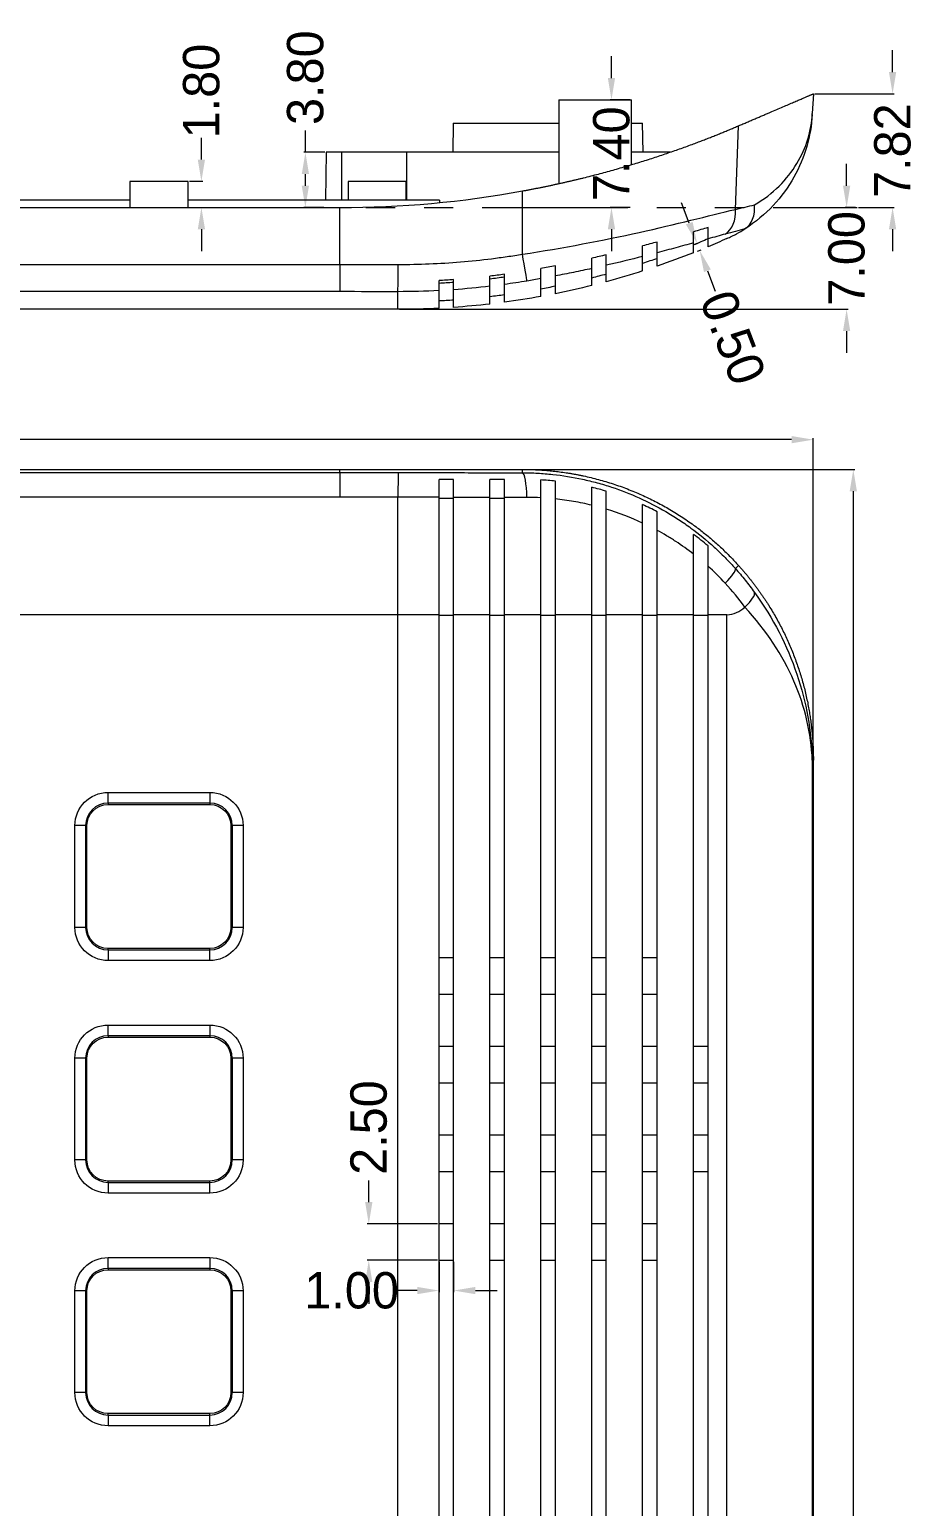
# Model space of a CAD drawing. Extents: x 18 to 718, y 389 to 747.
# Drawn here: x 94.5 to 155.4, y 642.2 to 743.8 of the extents above; entities that cross this region are included whole.
import ezdxf

# ---------------------------------------------------------------- set-up
doc = ezdxf.new("R2010")
doc.units = 0
doc.header["$MEASUREMENT"] = 0
doc.linetypes.add('PHANTOM', pattern=[2.5, 1.25, -0.25, 0.25, -0.25, 0.25, -0.25])
doc.layers.add('10', color=7, linetype='Continuous')
doc.dimstyles.new('1', dxfattribs={"dimtxt": 2.5, "dimasz": 1.5, "dimexe": 0.1, "dimexo": 0.1, "dimgap": 0.09, "dimtad": 0, "dimzin": 0, "dimdsep": 46, "dimtxsty": 'Standard', "dimcen": 0, "dimclrd": 4, "dimclre": 4, "dimclrt": 3, "dimadec": 1, "dimazin": 0, "dimtfac": 1, "dimtofl": 0, "dimtmove": 0, "dimatfit": 3, "dimfxl": 1, "dimtolj": 1, "dimtzin": 0, "dimlwd": 9, "dimlwe": 9, "dimarcsym": 0})

# ---------------------------------------------------------------- blocks, each defined once
blk = doc.blocks.new('*D124')
at = {"color": 4, "linetype": 'Continuous', "lineweight": 9}
for p, q in [((28.35, 703.67), (28.35, 715.72)), ((29.85, 715.62), (83.05, 715.62)), ((146.85, 715.62), (93.65, 715.62)), ((148.35, 693.67), (148.35, 715.72))]:
    blk.add_line(p, q, dxfattribs=at)
for points in [[(29.85, 715.87), (29.85, 715.37), (28.35, 715.62)], [(146.85, 715.87), (146.85, 715.37), (148.35, 715.62)]]:
    blk.add_solid(points, dxfattribs=at)
at = {"layer": 'Defpoints', "color": 0, "linetype": 'Continuous', "lineweight": 9}
for p in [(148.35, 715.62), (28.35, 703.57), (148.35, 693.57)]:
    blk.add_point(p, dxfattribs=at)
at = {"color": 3, "linetype": 'Continuous', "lineweight": 9, "insert": (88.35, 715.62), "char_height": 2.5, "attachment_point": 5}
blk.add_mtext('\\A1;120.00', dxfattribs=at)
blk = doc.blocks.new('*D144')
at = {"color": 4, "linetype": 'Continuous', "lineweight": 9}
for p, q in [((128.45, 713.57), (151.2, 713.57)), ((151.1, 712.07), (151.1, 628.87)), ((151.1, 535.07), (151.1, 618.27)), ((128.45, 533.57), (151.2, 533.57))]:
    blk.add_line(p, q, dxfattribs=at)
for points in [[(150.85, 712.07), (151.35, 712.07), (151.1, 713.57)], [(150.85, 535.07), (151.35, 535.07), (151.1, 533.57)]]:
    blk.add_solid(points, dxfattribs=at)
at = {"layer": 'Defpoints', "color": 0, "linetype": 'Continuous', "lineweight": 9}
for p in [(128.35, 713.57), (151.1, 713.57), (128.35, 533.57)]:
    blk.add_point(p, dxfattribs=at)
at = {"color": 3, "linetype": 'Continuous', "lineweight": 9, "insert": (151.1, 623.57), "char_height": 2.5, "attachment_point": 5, "rotation": 90}
blk.add_mtext('\\A1;180.00', dxfattribs=at)
blk = doc.blocks.new('*D179')
at = {"color": 4, "linetype": 'Continuous', "lineweight": 9}
for p, q in [((122.61, 659.07), (122.61, 656.99)), ((123.61, 659.07), (123.61, 656.99)), ((121.11, 657.09), (119.61, 657.09)), ((125.11, 657.09), (126.61, 657.09))]:
    blk.add_line(p, q, dxfattribs=at)
for points in [[(121.11, 657.34), (121.11, 656.84), (122.61, 657.09)], [(125.11, 657.34), (125.11, 656.84), (123.61, 657.09)]]:
    blk.add_solid(points, dxfattribs=at)
at = {"layer": 'Defpoints', "color": 0, "linetype": 'Continuous', "lineweight": 9}
for p in [(122.61, 659.17), (123.61, 659.17), (122.61, 657.09)]:
    blk.add_point(p, dxfattribs=at)
at = {"color": 3, "linetype": 'Continuous', "lineweight": 9, "insert": (116.6, 657.09), "char_height": 2.5, "attachment_point": 5}
blk.add_mtext('\\A1;1.00', dxfattribs=at)
blk = doc.blocks.new('*D180')
at = {"color": 4, "linetype": 'Continuous', "lineweight": 9}
for p, q in [((117.78, 663.17), (117.78, 664.67)), ((122.51, 661.67), (117.68, 661.67)), ((122.51, 659.17), (117.68, 659.17)), ((117.78, 657.67), (117.78, 656.17))]:
    blk.add_line(p, q, dxfattribs=at)
for points in [[(117.53, 663.17), (118.03, 663.17), (117.78, 661.67)], [(117.53, 657.67), (118.03, 657.67), (117.78, 659.17)]]:
    blk.add_solid(points, dxfattribs=at)
at = {"layer": 'Defpoints', "color": 0, "linetype": 'Continuous', "lineweight": 9}
for p in [(117.78, 661.67), (122.61, 661.67), (122.61, 659.17)]:
    blk.add_point(p, dxfattribs=at)
at = {"color": 3, "linetype": 'Continuous', "lineweight": 9, "insert": (117.78, 668.3), "char_height": 2.5, "attachment_point": 5, "rotation": 90}
blk.add_mtext('\\A1;2.50', dxfattribs=at)
blk = doc.blocks.new('*D199')
at = {"color": 4, "linetype": 'Continuous', "lineweight": 9}
for p, q in [((150.64, 733.09), (150.64, 734.59)), ((151.25, 731.59), (150.54, 731.59)), ((119.89, 724.59), (150.74, 724.59)), ((150.64, 723.09), (150.64, 721.59))]:
    blk.add_line(p, q, dxfattribs=at)
for points in [[(150.39, 733.09), (150.89, 733.09), (150.64, 731.59)], [(150.39, 723.09), (150.89, 723.09), (150.64, 724.59)]]:
    blk.add_solid(points, dxfattribs=at)
at = {"layer": 'Defpoints', "color": 0, "linetype": 'Continuous', "lineweight": 9}
for p in [(151.35, 731.59), (119.79, 724.59), (150.64, 724.59)]:
    blk.add_point(p, dxfattribs=at)
at = {"color": 3, "linetype": 'Continuous', "lineweight": 9, "insert": (150.64, 728.09), "char_height": 2.5, "attachment_point": 5, "rotation": 90}
blk.add_mtext('\\A1;7.00', dxfattribs=at)
blk = doc.blocks.new('*D200')
at = {"color": 4, "linetype": 'Continuous', "lineweight": 9}
for p, q in [((153.8, 740.91), (153.8, 742.41)), ((148.45, 739.41), (153.9, 739.41)), ((151.45, 731.59), (153.9, 731.59)), ((153.8, 730.09), (153.8, 728.59))]:
    blk.add_line(p, q, dxfattribs=at)
for points in [[(153.55, 740.91), (154.05, 740.91), (153.8, 739.41)], [(153.55, 730.09), (154.05, 730.09), (153.8, 731.59)]]:
    blk.add_solid(points, dxfattribs=at)
at = {"layer": 'Defpoints', "color": 0, "linetype": 'Continuous', "lineweight": 9}
for p in [(148.35, 739.41), (153.8, 739.41), (151.35, 731.59)]:
    blk.add_point(p, dxfattribs=at)
at = {"color": 3, "linetype": 'Continuous', "lineweight": 9, "insert": (153.8, 735.5), "char_height": 2.5, "attachment_point": 5, "rotation": 90}
blk.add_mtext('\\A1;7.82', dxfattribs=at)
blk = doc.blocks.new('*D203')
at = {"color": 4, "linetype": 'Continuous', "lineweight": 9}
for p, q in [((139.82, 730.51), (139.29, 731.91)), ((140.2, 729.05), (140.45, 729.15)), ((140.38, 728.59), (140.63, 728.68)), ((141.07, 727.24), (141.6, 725.84))]:
    blk.add_line(p, q, dxfattribs=at)
for points in [[(140.05, 730.6), (139.59, 730.42), (140.36, 729.11)], [(141.3, 727.33), (140.83, 727.15), (140.53, 728.64)]]:
    blk.add_solid(points, dxfattribs=at)
at = {"layer": 'Defpoints', "color": 0, "linetype": 'Continuous', "lineweight": 9}
for p in [(140.11, 729.02), (140.29, 728.55), (140.53, 728.64)]:
    blk.add_point(p, dxfattribs=at)
at = {"color": 3, "linetype": 'Continuous', "lineweight": 9, "insert": (142.82, 722.64), "char_height": 2.5, "attachment_point": 5, "rotation": 290.8777}
blk.add_mtext('\\A1;0.50', dxfattribs=at)
blk = doc.blocks.new('*D213')
at = {"color": 4, "linetype": 'Continuous', "lineweight": 9}
for p, q in [((134.47, 740.49), (134.47, 741.99)), ((135.75, 738.99), (134.37, 738.99)), ((135.75, 731.59), (134.37, 731.59)), ((134.47, 730.09), (134.47, 728.59))]:
    blk.add_line(p, q, dxfattribs=at)
for points in [[(134.22, 740.49), (134.72, 740.49), (134.47, 738.99)], [(134.22, 730.09), (134.72, 730.09), (134.47, 731.59)]]:
    blk.add_solid(points, dxfattribs=at)
at = {"layer": 'Defpoints', "color": 0, "linetype": 'Continuous', "lineweight": 9}
for p in [(135.85, 738.99), (134.47, 731.59), (135.85, 731.59)]:
    blk.add_point(p, dxfattribs=at)
at = {"color": 3, "linetype": 'Continuous', "lineweight": 9, "insert": (134.47, 735.29), "char_height": 2.5, "attachment_point": 5, "rotation": 90}
blk.add_mtext('\\A1;7.40', dxfattribs=at)
blk = doc.blocks.new('*D214')
at = {"color": 4, "linetype": 'Continuous', "lineweight": 9}
for p, q in [((106.27, 734.89), (106.27, 736.39)), ((105.45, 733.39), (106.37, 733.39)), ((105.45, 731.59), (106.37, 731.59)), ((106.27, 730.09), (106.27, 728.59))]:
    blk.add_line(p, q, dxfattribs=at)
for points in [[(106.02, 734.89), (106.52, 734.89), (106.27, 733.39)], [(106.02, 730.09), (106.52, 730.09), (106.27, 731.59)]]:
    blk.add_solid(points, dxfattribs=at)
at = {"layer": 'Defpoints', "color": 0, "linetype": 'Continuous', "lineweight": 9}
for p in [(105.35, 733.39), (106.27, 733.39), (105.35, 731.59)]:
    blk.add_point(p, dxfattribs=at)
at = {"color": 3, "linetype": 'Continuous', "lineweight": 9, "insert": (106.27, 739.6), "char_height": 2.5, "attachment_point": 5, "rotation": 90}
blk.add_mtext('\\A1;1.80', dxfattribs=at)
blk = doc.blocks.new('*D215')
at = {"color": 4, "linetype": 'Continuous', "lineweight": 9}
for p, q in [((113.42, 735.39), (113.42, 736.89)), ((114.75, 735.39), (113.32, 735.39)), ((113.42, 733.09), (113.42, 733.89)), ((114.69, 731.59), (113.32, 731.59))]:
    blk.add_line(p, q, dxfattribs=at)
for points in [[(113.17, 733.89), (113.67, 733.89), (113.42, 735.39)], [(113.17, 733.09), (113.67, 733.09), (113.42, 731.59)]]:
    blk.add_solid(points, dxfattribs=at)
at = {"layer": 'Defpoints', "color": 0, "linetype": 'Continuous', "lineweight": 9}
for p in [(113.42, 735.39), (114.85, 735.39), (114.79, 731.59)]:
    blk.add_point(p, dxfattribs=at)
at = {"color": 3, "linetype": 'Continuous', "lineweight": 9, "insert": (113.42, 740.52), "char_height": 2.5, "attachment_point": 5, "rotation": 90}
blk.add_mtext('\\A1;3.80', dxfattribs=at)

msp = doc.modelspace()

# ---------------------------------------------------------------- linework, layer by layer
at = {"layer": '10', "color": 7, "linetype": 'Continuous', "lineweight": 9}
for p, q in [((130.852, 738.986), (130.852, 733.238)), ((130.852, 738.986), (135.852, 738.986)), ((135.852, 734.543), (135.852, 738.986)), ((148.352, 739.411), (148.281, 738.045)), ((123.592, 737.386), (123.557, 735.386)), ((123.592, 737.386), (130.852, 737.386)), ((135.852, 737.386), (136.613, 737.386)), ((136.648, 735.386), (136.613, 737.386)), ((142.989, 731.458), (143.216, 737.21)), ((114.852, 735.386), (114.795, 732.086)), ((115.902, 735.386), (114.852, 735.386)), ((120.402, 735.386), (115.902, 735.386)), ((115.902, 735.386), (115.902, 732.086)), ((130.853, 735.386), (120.402, 735.386)), ((120.402, 733.219), (120.402, 735.386)), ((138.526, 735.386), (135.853, 735.386)), ((105.179, 733.386), (101.352, 733.386)), ((101.352, 733.386), (101.352, 731.586)), ((105.352, 733.386), (105.179, 733.386)), ((105.352, 731.586), (105.352, 733.386)), ((118.352, 733.386), (116.352, 733.386)), ((116.352, 733.386), (116.352, 732.086)), ((120.352, 733.386), (118.352, 733.386)), ((120.352, 732.086), (120.352, 733.386)), ((128.35, 728.379), (128.352, 732.728)), ((38.352, 731.586), (115.791, 731.586)), ((101.352, 732.086), (45.052, 732.086)), ((122.652, 732.086), (105.352, 732.086)), ((115.791, 727.673), (115.791, 731.586)), ((122.652, 732.086), (122.652, 731.925)), ((38.352, 727.673), (115.791, 727.673)), ((115.791, 727.673), (115.791, 725.8)), ((115.791, 725.8), (38.352, 725.8)), ((119.787, 724.586), (119.787, 725.799)), ((119.787, 724.586), (37.708, 724.586)), ((38.352, 713.573), (115.791, 713.573)), ((38.352, 713.367), (115.791, 713.367)), ((115.791, 713.367), (115.791, 713.573)), ((115.791, 713.573), (128.352, 713.573)), ((115.791, 713.367), (115.791, 711.667)), ((128.35, 713.345), (128.352, 713.573)), ((115.791, 711.667), (38.352, 711.667)), ((119.787, 703.573), (119.787, 711.661)), ((142.989, 706.757), (143.216, 706.955)), ((119.787, 703.573), (37.708, 703.573)), ((119.787, 543.573), (119.787, 703.573)), ((122.61, 703.573), (119.787, 703.573)), ((122.61, 543.573), (122.61, 703.573)), ((123.61, 703.535), (122.61, 703.535)), ((123.61, 543.573), (123.61, 703.573)), ((126.11, 703.573), (123.61, 703.573)), ((126.11, 543.573), (126.11, 703.573)), ((127.11, 703.535), (126.11, 703.535)), ((129.61, 703.573), (127.11, 703.573)), ((127.11, 543.573), (127.11, 703.573)), ((129.61, 543.573), (129.61, 703.573)), ((130.61, 703.535), (129.61, 703.535)), ((133.11, 703.573), (130.61, 703.573)), ((130.61, 543.573), (130.61, 703.573)), ((133.11, 543.573), (133.11, 703.573)), ((134.11, 703.535), (133.11, 703.535)), ((136.61, 703.573), (134.11, 703.573)), ((134.11, 543.573), (134.11, 703.573)), ((136.61, 543.573), (136.61, 703.573)), ((137.61, 703.535), (136.61, 703.535)), ((140.11, 703.573), (137.61, 703.573)), ((137.61, 543.573), (137.61, 703.573)), ((140.11, 543.573), (140.11, 703.573)), ((141.11, 703.535), (140.11, 703.535)), ((142.407, 703.573), (141.11, 703.573)), ((141.11, 543.573), (141.11, 703.573)), ((142.407, 543.573), (142.407, 703.573)), ((148.281, 693.573), (148.281, 553.573)), ((148.352, 693.573), (148.281, 693.573)), ((148.352, 553.573), (148.352, 693.573)), ((99.852, 690.617), (99.852, 691.354)), ((99.852, 691.354), (106.852, 691.354)), ((106.852, 691.354), (106.852, 690.617)), ((106.852, 690.617), (99.852, 690.617)), ((99.852, 690.617), (99.852, 690.523)), ((99.852, 690.523), (106.852, 690.523)), ((106.852, 690.617), (106.852, 690.523)), ((98.308, 689.073), (97.571, 689.073)), ((97.571, 682.073), (97.571, 689.073)), ((98.308, 689.073), (98.308, 682.073)), ((98.308, 689.073), (98.402, 689.073)), ((98.402, 682.073), (98.402, 689.073)), ((108.397, 689.073), (108.302, 689.073)), ((108.302, 689.073), (108.302, 682.073)), ((109.133, 689.073), (108.397, 689.073)), ((108.397, 682.073), (108.397, 689.073)), ((109.133, 689.073), (109.133, 682.073)), ((98.308, 682.073), (97.571, 682.073)), ((98.308, 682.073), (98.402, 682.073)), ((108.397, 682.073), (108.302, 682.073)), ((109.133, 682.073), (108.397, 682.073)), ((99.852, 680.528), (99.852, 680.623)), ((106.852, 680.623), (99.852, 680.623)), ((99.852, 680.528), (99.852, 679.792)), ((99.852, 680.528), (106.852, 680.528)), ((106.852, 679.792), (99.852, 679.792)), ((106.852, 680.528), (106.852, 680.623)), ((106.852, 679.792), (106.852, 680.528)), ((123.61, 679.973), (122.61, 679.973)), ((127.11, 679.973), (126.11, 679.973)), ((130.61, 679.973), (129.61, 679.973)), ((134.11, 679.973), (133.11, 679.973)), ((137.61, 679.973), (136.61, 679.973)), ((122.61, 677.473), (123.61, 677.473)), ((126.11, 677.473), (127.11, 677.473)), ((129.61, 677.473), (130.61, 677.473)), ((133.11, 677.473), (134.11, 677.473)), ((136.61, 677.473), (137.61, 677.473)), ((99.852, 675.354), (106.852, 675.354)), ((99.852, 674.617), (99.852, 675.354)), ((106.852, 674.617), (99.852, 674.617)), ((99.852, 674.617), (99.852, 674.523)), ((106.852, 675.354), (106.852, 674.617)), ((106.852, 674.617), (106.852, 674.523)), ((99.852, 674.523), (106.852, 674.523)), ((123.61, 673.873), (122.61, 673.873)), ((127.11, 673.873), (126.11, 673.873)), ((130.61, 673.873), (129.61, 673.873)), ((134.11, 673.873), (133.11, 673.873)), ((137.61, 673.873), (136.61, 673.873)), ((141.11, 673.873), (140.11, 673.873)), ((98.308, 673.073), (97.571, 673.073)), ((97.571, 666.073), (97.571, 673.073)), ((98.308, 673.073), (98.308, 666.073)), ((98.308, 673.073), (98.402, 673.073)), ((98.402, 666.073), (98.402, 673.073)), ((108.397, 673.073), (108.302, 673.073)), ((108.302, 673.073), (108.302, 666.073)), ((109.133, 673.073), (108.397, 673.073)), ((108.397, 666.073), (108.397, 673.073)), ((109.133, 673.073), (109.133, 666.073)), ((122.61, 671.373), (123.61, 671.373)), ((126.11, 671.373), (127.11, 671.373)), ((129.61, 671.373), (130.61, 671.373)), ((133.11, 671.373), (134.11, 671.373)), ((136.61, 671.373), (137.61, 671.373)), ((140.11, 671.373), (141.11, 671.373)), ((123.61, 667.773), (122.61, 667.773)), ((127.11, 667.773), (126.11, 667.773)), ((130.61, 667.773), (129.61, 667.773)), ((134.11, 667.773), (133.11, 667.773)), ((137.61, 667.773), (136.61, 667.773)), ((141.11, 667.773), (140.11, 667.773)), ((98.308, 666.073), (97.571, 666.073)), ((98.308, 666.073), (98.402, 666.073)), ((108.397, 666.073), (108.302, 666.073)), ((109.133, 666.073), (108.397, 666.073)), ((99.852, 664.528), (99.852, 664.623)), ((106.852, 664.623), (99.852, 664.623)), ((99.852, 664.528), (99.852, 663.792)), ((99.852, 664.528), (106.852, 664.528)), ((106.852, 664.528), (106.852, 664.623)), ((106.852, 663.792), (106.852, 664.528)), ((122.61, 665.273), (123.61, 665.273)), ((126.11, 665.273), (127.11, 665.273)), ((129.61, 665.273), (130.61, 665.273)), ((133.11, 665.273), (134.11, 665.273)), ((136.61, 665.273), (137.61, 665.273)), ((140.11, 665.273), (141.11, 665.273)), ((106.852, 663.792), (99.852, 663.792)), ((123.61, 661.673), (122.61, 661.673)), ((127.11, 661.673), (126.11, 661.673)), ((130.61, 661.673), (129.61, 661.673)), ((134.11, 661.673), (133.11, 661.673)), ((137.61, 661.673), (136.61, 661.673)), ((99.852, 659.354), (106.852, 659.354)), ((99.852, 658.617), (99.852, 659.354)), ((106.852, 659.354), (106.852, 658.617)), ((106.852, 658.617), (99.852, 658.617)), ((99.852, 658.617), (99.852, 658.523)), ((99.852, 658.523), (106.852, 658.523)), ((106.852, 658.617), (106.852, 658.523)), ((122.61, 659.173), (123.61, 659.173)), ((126.11, 659.173), (127.11, 659.173)), ((129.61, 659.173), (130.61, 659.173)), ((133.11, 659.173), (134.11, 659.173)), ((136.61, 659.173), (137.61, 659.173)), ((98.308, 657.073), (97.571, 657.073)), ((97.571, 650.073), (97.571, 657.073)), ((98.308, 657.073), (98.308, 650.073)), ((98.308, 657.073), (98.402, 657.073)), ((98.402, 650.073), (98.402, 657.073)), ((108.302, 657.073), (108.302, 650.073)), ((108.397, 657.073), (108.302, 657.073)), ((109.133, 657.073), (108.397, 657.073)), ((108.397, 650.073), (108.397, 657.073)), ((109.133, 657.073), (109.133, 650.073)), ((98.308, 650.073), (97.571, 650.073)), ((98.308, 650.073), (98.402, 650.073)), ((108.397, 650.073), (108.302, 650.073)), ((109.133, 650.073), (108.397, 650.073)), ((106.852, 648.623), (99.852, 648.623)), ((99.852, 648.528), (99.852, 648.623)), ((99.852, 648.528), (99.852, 647.792)), ((99.852, 648.528), (106.852, 648.528)), ((106.852, 648.528), (106.852, 648.623)), ((106.852, 647.792), (106.852, 648.528)), ((106.852, 647.792), (99.852, 647.792))]:
    msp.add_line(p, q, dxfattribs=at)
at = {"layer": '10', "color": 1, "linetype": 'PHANTOM', "lineweight": 9, "ltscale": 8}
msp.add_line((25.584, 731.586), (151.354, 731.586), dxfattribs=at)
at = {"layer": '10', "color": 7, "linetype": 'Continuous', "lineweight": 9}
for centre, radius, start, end in [((115.791, 801.262), 69.676, 270, 280.38631), ((99.852, 689.073), 1.544, 90, 180), ((106.852, 689.073), 1.544, 0, 90), ((99.852, 682.073), 1.544, 180, 270), ((106.852, 682.073), 1.544, 270, 0), ((99.852, 673.073), 1.544, 90, 180), ((106.852, 673.073), 1.544, 0, 90), ((99.852, 666.073), 1.544, 180, 270), ((106.852, 666.073), 1.544, 270, 0), ((99.852, 657.073), 1.544, 90, 180), ((106.852, 657.073), 1.544, 0, 90), ((99.852, 650.073), 1.544, 180, 270), ((106.852, 650.073), 1.544, 270, 0)]:
    msp.add_arc(centre, radius, start, end, dxfattribs=at)
at = {"layer": '10', "color": 7, "linetype": 'Continuous', "lineweight": 9, "extrusion": (0, 0, -1)}
for centre, radius, start, end in [((-119.787, 779.586), 55, 245.71442, 247.18846), ((-119.787, 779.586), 55, 248.31401, 251.09107), ((-119.787, 779.586), 54.5, 246.96719, 248.10483), ((-119.787, 779.586), 54.5, 250.91091, 252.01974), ((-119.787, 779.586), 54.5, 254.76267, 255.84953), ((-119.787, 779.586), 55, 252.1887, 254.90451), ((-119.787, 779.586), 54.5, 262.27738, 263.33703), ((-119.787, 779.586), 55, 259.71117, 262.34801), ((-119.787, 779.586), 54.5, 258.54504, 259.61574), ((-119.787, 779.586), 55, 255.98082, 258.65056), ((-119.787, 779.586), 55, 267.05728, 270), ((-119.787, 779.586), 54.5, 265.97698, 267.03025), ((-119.787, 779.586), 55, 263.39787, 266.01361), ((-99.852, 689.073), 2.281, 0, 90), ((-106.852, 689.073), 2.281, 90, 180), ((-99.852, 689.073), 1.45, 0, 90), ((-106.852, 689.073), 1.45, 90, 180), ((-99.852, 682.073), 2.281, 270, 0), ((-99.852, 682.073), 1.45, 270, 0), ((-106.852, 682.073), 2.281, 180, 270), ((-106.852, 682.073), 1.45, 180, 270), ((-99.852, 673.073), 2.281, 0, 90), ((-106.852, 673.073), 2.281, 90, 180), ((-99.852, 673.073), 1.45, 0, 90), ((-106.852, 673.073), 1.45, 90, 180), ((-99.852, 666.073), 2.281, 270, 0), ((-99.852, 666.073), 1.45, 270, 0), ((-106.852, 666.073), 2.281, 180, 270), ((-106.852, 666.073), 1.45, 180, 270), ((-99.852, 657.073), 2.281, 0, 90), ((-106.852, 657.073), 2.281, 90, 180), ((-99.852, 657.073), 1.45, 0, 90), ((-106.852, 657.073), 1.45, 90, 180), ((-99.852, 650.073), 2.281, 270, 0), ((-99.852, 650.073), 1.45, 270, 0), ((-106.852, 650.073), 2.281, 180, 270), ((-106.852, 650.073), 1.45, 180, 270)]:
    msp.add_arc(centre, radius, start, end, dxfattribs=at)
at = {"layer": '10', "color": 7, "linetype": 'Continuous', "lineweight": 9}
for centre, major_axis, ratio, start_param, end_param in [((141.484, 731.563), (0.516, -1.932), 0.7354811, 0.220726, 1.323789), ((119.787, 727.777), (0.001, 2), 0.0030413, 3.2904833, 4.6600305), ((128.331, 728.484), (-0.33, 1.973), 0.0008382, 3.2904827, 4.6591626), ((119.787, 711.364), (0.006, 2), 0.0004562, 0.0523599, 1.4219071), ((128.331, 711.348), (0.002, 2), 0.1647883, 4.861419, 6.230099), ((141.484, 705.443), (-1.494, -1.33), 0.1747151, 1.9853511, 3.0884141)]:
    msp.add_ellipse(centre, major_axis=major_axis, ratio=ratio, start_param=start_param, end_param=end_param, dxfattribs=at)
for points, knots in [([(143.216, 737.21), (143.266, 737.231), (143.366, 737.274), (143.513, 737.338), (143.659, 737.4), (143.803, 737.462), (143.945, 737.522), (144.084, 737.582), (144.222, 737.641), (144.358, 737.699), (144.491, 737.756), (144.623, 737.813), (144.752, 737.868), (144.88, 737.923), (145.005, 737.977), (145.129, 738.029), (145.25, 738.082), (145.491, 738.185), (145.837, 738.333), (146.263, 738.515), (146.652, 738.682), (147.003, 738.832), (147.316, 738.966), (147.589, 739.083), (147.821, 739.183), (147.977, 739.25), (148.079, 739.294), (148.144, 739.321), (148.2, 739.345), (148.247, 739.365), (148.285, 739.382), (148.315, 739.395), (148.337, 739.404), (148.347, 739.408), (148.351, 739.41), (148.355, 739.412)], [0, 0, 0, 0, 0.01575, 0.0314713, 0.0471658, 0.0628356, 0.0784827, 0.0941091, 0.1097169, 0.1253081, 0.1408847, 0.156449, 0.1720028, 0.1875483, 0.2030876, 0.2186227, 0.2341557, 0.2496887, 0.3126343, 0.3752334, 0.4376297, 0.4999683, 0.5624683, 0.6246797, 0.6867536, 0.7488421, 0.7768541, 0.8048067, 0.832714, 0.8605902, 0.8884493, 0.9163057, 0.9441734, 0.9720668, 1, 1, 1, 1]), ([(148.277, 737.977), (148.19, 736.506), (147.774, 735.026), (146.243, 732.298), (145.125, 731.054), (143.632, 730.112)], [0, 0, 0, 0, 0.4962217, 0.4962217, 1, 1, 1, 1]), ([(128.352, 732.728), (128.427, 732.741), (128.576, 732.769), (128.799, 732.811), (129.022, 732.853), (129.244, 732.897), (129.467, 732.941), (129.689, 732.986), (129.911, 733.031), (130.132, 733.078), (130.354, 733.125), (130.575, 733.172), (130.795, 733.22), (131.016, 733.27), (131.236, 733.319), (131.456, 733.37), (131.676, 733.421), (131.896, 733.473), (132.115, 733.525), (132.334, 733.578), (132.823, 733.698), (133.576, 733.891), (134.581, 734.165), (135.569, 734.449), (136.534, 734.743), (137.474, 735.043), (138.384, 735.348), (139.266, 735.657), (139.95, 735.907), (140.453, 736.096), (140.784, 736.222), (141.109, 736.348), (141.428, 736.474), (141.742, 736.599), (142.049, 736.723), (142.35, 736.846), (142.645, 736.968), (142.934, 737.09), (143.122, 737.17), (143.216, 737.21)], [0, 0, 0, 0, 0.0130866, 0.0261688, 0.0392481, 0.0523261, 0.0654043, 0.0784843, 0.0915677, 0.104656, 0.1177507, 0.1308534, 0.1439657, 0.157089, 0.1702249, 0.183375, 0.1965408, 0.2097238, 0.2229254, 0.2361473, 0.249391, 0.311759, 0.3741422, 0.4366963, 0.4995757, 0.5618618, 0.6240411, 0.6862603, 0.7486659, 0.7739741, 0.7992175, 0.8244055, 0.8495481, 0.874655, 0.8997361, 0.9248013, 0.9498603, 0.9749233, 1, 1, 1, 1]), ([(142.989, 731.458), (143.221, 731.514), (143.447, 731.568), (143.885, 731.67), (144.096, 731.718), (144.301, 731.764)], [0, 0, 0, 0, 0.5, 0.5, 1, 1, 1, 1]), ([(142.407, 729.453), (142.524, 729.506), (142.637, 729.559), (142.803, 729.642), (142.857, 729.669), (142.964, 729.725), (143.018, 729.754), (143.276, 729.894), (143.461, 730.004), (143.632, 730.112)], [0, 0, 0, 0, 0.25, 0.25, 0.375, 0.375, 0.5, 0.5, 1, 1, 1, 1]), ([(140.11, 729.154), (139.717, 729.045), (139.311, 728.933), (138.683, 728.762), (138.471, 728.705), (138.044, 728.59), (137.828, 728.533), (137.61, 728.476)], [0, 0, 0, 0, 0.5, 0.5, 0.75, 0.75, 1, 1, 1, 1]), ([(137.61, 727.554), (137.61, 727.624), (137.61, 727.694), (137.61, 727.764), (137.61, 728.001), (137.61, 728.239), (137.61, 728.476)], [0, 0, 0, 0, 0.2282111, 0.2282111, 0.2282111, 1, 1, 1, 1]), ([(140.11, 728.479), (140.11, 728.546), (140.11, 728.614), (140.11, 728.681), (140.11, 728.839), (140.11, 728.996), (140.11, 729.154)], [0, 0, 0, 0, 0.3002931, 0.3002931, 0.3002931, 1, 1, 1, 1]), ([(141.11, 728.888), (141.11, 728.952), (141.11, 729.017), (141.11, 729.081), (141.11, 729.198), (141.11, 729.315), (141.11, 729.432)], [0, 0, 0, 0, 0.3562083, 0.3562083, 0.3562083, 1, 1, 1, 1]), ([(119.793, 727.672), (121.226, 727.672), (122.657, 727.73), (124.8, 727.907), (125.513, 727.981), (126.579, 728.114), (126.934, 728.162), (127.643, 728.265), (127.997, 728.32), (128.35, 728.379)], [0, 0, 0, 0, 0.5, 0.5, 0.75, 0.75, 0.875, 0.875, 1, 1, 1, 1]), ([(134.11, 726.484), (134.11, 726.534), (134.11, 726.585), (134.11, 726.635), (134.11, 726.961), (134.11, 727.287), (134.11, 727.613)], [0, 0, 0, 0, 0.1342349, 0.1342349, 0.1342349, 1, 1, 1, 1]), ([(136.61, 727.222), (136.61, 727.411), (136.61, 727.601), (136.61, 727.79), (136.61, 727.932), (136.61, 728.075), (136.61, 728.218)], [0, 0, 0, 0, 0.570682, 0.570682, 0.570682, 1, 1, 1, 1]), ([(129.61, 725.47), (129.61, 725.533), (129.61, 725.597), (129.61, 725.66), (129.61, 726.006), (129.61, 726.351), (129.61, 726.698)], [0, 0, 0, 0, 0.1544866, 0.1544866, 0.1544866, 1, 1, 1, 1]), ([(133.11, 727.39), (132.698, 727.301), (132.283, 727.213), (131.45, 727.043), (131.031, 726.961), (130.61, 726.881)], [0, 0, 0, 0, 0.5, 0.5, 1, 1, 1, 1]), ([(130.61, 725.661), (130.61, 725.723), (130.61, 725.785), (130.61, 725.847), (130.61, 726.192), (130.61, 726.536), (130.61, 726.881)], [0, 0, 0, 0, 0.1524591, 0.1524591, 0.1524591, 1, 1, 1, 1]), ([(133.11, 726.224), (133.11, 726.276), (133.11, 726.329), (133.11, 726.381), (133.11, 726.717), (133.11, 727.054), (133.11, 727.39)], [0, 0, 0, 0, 0.1346619, 0.1346619, 0.1346619, 1, 1, 1, 1]), ([(122.61, 724.658), (122.61, 724.724), (122.61, 724.79), (122.61, 724.856), (122.61, 725.195), (122.61, 725.533), (122.61, 725.872)], [0, 0, 0, 0, 0.1626606, 0.1626606, 0.1626606, 1, 1, 1, 1]), ([(123.61, 724.719), (123.61, 724.784), (123.61, 724.85), (123.61, 724.916), (123.61, 725.255), (123.61, 725.594), (123.61, 725.934)], [0, 0, 0, 0, 0.1619289, 0.1619289, 0.1619289, 1, 1, 1, 1]), ([(126.11, 724.951), (126.11, 725.016), (126.11, 725.081), (126.11, 725.147), (126.11, 725.488), (126.11, 725.829), (126.11, 726.17)], [0, 0, 0, 0, 0.1608084, 0.1608084, 0.1608084, 1, 1, 1, 1]), ([(127.11, 725.076), (127.11, 725.14), (127.11, 725.205), (127.11, 725.27), (127.11, 725.613), (127.11, 725.955), (127.11, 726.298)], [0, 0, 0, 0, 0.1592182, 0.1592182, 0.1592182, 1, 1, 1, 1]), ([(119.793, 713.361), (121.226, 713.357), (122.657, 713.353), (124.8, 713.349), (125.513, 713.348), (126.579, 713.347), (126.934, 713.346), (127.643, 713.345), (127.997, 713.345), (128.35, 713.345)], [0, 0, 0, 0, 0.5, 0.5, 0.75, 0.75, 0.875, 0.875, 1, 1, 1, 1]), ([(128.35, 713.345), (128.394, 713.345), (128.437, 713.344), (128.525, 713.344), (128.655, 713.342), (128.96, 713.336), (129.567, 713.31), (130.084, 713.268), (131.115, 713.157), (131.797, 713.046), (132.811, 712.827), (133.148, 712.744), (133.815, 712.562), (134.145, 712.463), (135.122, 712.14), (135.758, 711.893), (137.002, 711.333), (137.609, 711.021), (138.498, 710.503), (138.791, 710.322), (139.369, 709.943), (139.653, 709.745), (140.487, 709.133), (141.019, 708.697), (141.784, 708.001), (142.033, 707.763), (142.398, 707.393), (142.578, 707.206), (142.785, 706.983), (142.872, 706.886), (142.931, 706.822), (142.96, 706.789), (142.989, 706.757)], [0, 0, 0, 0, 0.0078125, 0.0078125, 0.015625, 0.03125, 0.0625, 0.125, 0.125, 0.25, 0.25, 0.3125, 0.3125, 0.375, 0.375, 0.5, 0.5, 0.625, 0.625, 0.6875, 0.6875, 0.75, 0.75, 0.875, 0.875, 0.9375, 0.9375, 0.96875, 0.984375, 0.9921875, 0.9921875, 1, 1, 1, 1]), ([(128.352, 713.573), (128.427, 713.572), (128.576, 713.572), (128.799, 713.568), (129.022, 713.562), (129.244, 713.553), (129.467, 713.542), (129.689, 713.528), (129.911, 713.512), (130.132, 713.494), (130.354, 713.473), (130.575, 713.449), (130.795, 713.423), (131.016, 713.395), (131.236, 713.364), (131.456, 713.331), (131.676, 713.295), (131.896, 713.257), (132.115, 713.216), (132.334, 713.173), (132.823, 713.07), (133.576, 712.888), (134.581, 712.588), (135.569, 712.235), (136.534, 711.832), (137.474, 711.382), (138.384, 710.886), (139.266, 710.343), (139.95, 709.872), (140.453, 709.499), (140.784, 709.242), (141.109, 708.978), (141.428, 708.708), (141.742, 708.432), (142.049, 708.149), (142.35, 707.861), (142.645, 707.565), (142.934, 707.264), (143.122, 707.058), (143.216, 706.955)], [0, 0, 0, 0, 0.0130866, 0.0261688, 0.0392481, 0.0523261, 0.0654043, 0.0784843, 0.0915677, 0.104656, 0.1177507, 0.1308534, 0.1439657, 0.157089, 0.1702249, 0.183375, 0.1965408, 0.2097238, 0.2229254, 0.2361473, 0.249391, 0.311759, 0.3741422, 0.4366963, 0.4995757, 0.5618618, 0.6240411, 0.6862603, 0.7486659, 0.7739741, 0.7992175, 0.8244055, 0.8495481, 0.874655, 0.8997361, 0.9248013, 0.9498603, 0.9749233, 1, 1, 1, 1]), ([(122.61, 703.573), (122.61, 704.011), (122.61, 704.449), (122.61, 704.887), (122.61, 707.143), (122.61, 709.398), (122.61, 711.654)], [0, 0, 0, 0, 0.1626606, 0.1626606, 0.1626606, 1, 1, 1, 1]), ([(123.61, 703.573), (123.61, 704.009), (123.61, 704.445), (123.61, 704.881), (123.61, 707.138), (123.61, 709.395), (123.61, 711.651)], [0, 0, 0, 0, 0.1619289, 0.1619289, 0.1619289, 1, 1, 1, 1]), ([(126.11, 703.573), (126.11, 704.005), (126.11, 704.438), (126.11, 704.871), (126.11, 707.13), (126.11, 709.388), (126.11, 711.647)], [0, 0, 0, 0, 0.1608084, 0.1608084, 0.1608084, 1, 1, 1, 1]), ([(127.11, 703.573), (127.11, 704.001), (127.11, 704.429), (127.11, 704.858), (127.11, 707.121), (127.11, 709.383), (127.11, 711.646)], [0, 0, 0, 0, 0.1592182, 0.1592182, 0.1592182, 1, 1, 1, 1]), ([(129.61, 703.573), (129.61, 703.987), (129.61, 704.401), (129.61, 704.816), (129.61, 707.084), (129.61, 709.352), (129.61, 711.62)], [0, 0, 0, 0, 0.1544866, 0.1544866, 0.1544866, 1, 1, 1, 1]), ([(133.11, 711.111), (132.698, 711.211), (132.283, 711.297), (131.45, 711.441), (131.031, 711.499), (130.61, 711.542)], [0, 0, 0, 0, 0.5, 0.5, 1, 1, 1, 1]), ([(130.61, 703.573), (130.61, 703.978), (130.61, 704.383), (130.61, 704.788), (130.61, 707.039), (130.61, 709.291), (130.61, 711.542)], [0, 0, 0, 0, 0.1524591, 0.1524591, 0.1524591, 1, 1, 1, 1]), ([(133.11, 703.573), (133.11, 703.911), (133.11, 704.249), (133.11, 704.588), (133.11, 706.762), (133.11, 708.936), (133.11, 711.111)], [0, 0, 0, 0, 0.1346619, 0.1346619, 0.1346619, 1, 1, 1, 1]), ([(134.11, 703.573), (134.11, 703.898), (134.11, 704.223), (134.11, 704.548), (134.11, 706.645), (134.11, 708.742), (134.11, 710.839)], [0, 0, 0, 0, 0.1342349, 0.1342349, 0.1342349, 1, 1, 1, 1]), ([(136.61, 703.573), (136.61, 704.774), (136.61, 705.974), (136.61, 707.175), (136.61, 708.079), (136.61, 708.982), (136.61, 709.886)], [0, 0, 0, 0, 0.570682, 0.570682, 0.570682, 1, 1, 1, 1]), ([(140.11, 707.75), (139.717, 708.055), (139.311, 708.345), (138.683, 708.755), (138.471, 708.887), (138.044, 709.142), (137.828, 709.264), (137.61, 709.382)], [0, 0, 0, 0, 0.5, 0.5, 0.75, 0.75, 1, 1, 1, 1]), ([(137.61, 703.573), (137.61, 704.015), (137.61, 704.456), (137.61, 704.898), (137.61, 706.393), (137.61, 707.888), (137.61, 709.382)], [0, 0, 0, 0, 0.2282111, 0.2282111, 0.2282111, 1, 1, 1, 1]), ([(140.11, 703.573), (140.11, 703.991), (140.11, 704.409), (140.11, 704.827), (140.11, 705.801), (140.11, 706.776), (140.11, 707.75)], [0, 0, 0, 0, 0.3002931, 0.3002931, 0.3002931, 1, 1, 1, 1]), ([(141.11, 703.573), (141.11, 703.969), (141.11, 704.366), (141.11, 704.763), (141.11, 705.48), (141.11, 706.196), (141.11, 706.913)], [0, 0, 0, 0, 0.3562083, 0.3562083, 0.3562083, 1, 1, 1, 1]), ([(142.989, 706.757), (143.221, 706.495), (143.447, 706.226), (143.885, 705.678), (144.096, 705.398), (144.301, 705.111)], [0, 0, 0, 0, 0.5, 0.5, 1, 1, 1, 1]), ([(143.216, 706.955), (143.266, 706.899), (143.366, 706.787), (143.513, 706.617), (143.659, 706.446), (143.803, 706.273), (143.945, 706.099), (144.084, 705.923), (144.222, 705.745), (144.358, 705.567), (144.491, 705.386), (144.623, 705.204), (144.752, 705.021), (144.88, 704.836), (145.005, 704.649), (145.129, 704.461), (145.25, 704.272), (145.491, 703.886), (145.837, 703.297), (146.263, 702.488), (146.652, 701.66), (147.003, 700.814), (147.316, 699.951), (147.589, 699.073), (147.821, 698.184), (147.977, 697.449), (148.079, 696.874), (148.144, 696.464), (148.2, 696.053), (148.247, 695.642), (148.285, 695.23), (148.315, 694.816), (148.337, 694.403), (148.35, 693.988), (148.352, 693.711), (148.352, 693.573)], [0, 0, 0, 0, 0.01575, 0.0314713, 0.0471658, 0.0628356, 0.0784827, 0.0941091, 0.1097169, 0.1253081, 0.1408847, 0.156449, 0.1720028, 0.1875483, 0.2030876, 0.2186227, 0.2341557, 0.2496887, 0.3126343, 0.3752334, 0.4376297, 0.4999683, 0.5624683, 0.6246797, 0.6867536, 0.7488421, 0.7768541, 0.8048067, 0.832714, 0.8605902, 0.8884493, 0.9163057, 0.9441734, 0.9720668, 1, 1, 1, 1]), ([(144.301, 705.111), (145.598, 703.336), (146.556, 701.443), (147.871, 697.551), (148.219, 695.571), (148.281, 693.573)], [0, 0, 0, 0, 0.5, 0.5, 1, 1, 1, 1]), ([(148.281, 693.573), (148.203, 695.408), (147.786, 697.233), (146.243, 700.784), (145.125, 702.504), (143.632, 704.1)], [0, 0, 0, 0, 0.5, 0.5, 1, 1, 1, 1])]:
    msp.add_open_spline(points, degree=3, knots=knots, dxfattribs=at)
at = {"layer": '10', "color": 7, "linetype": 'Continuous', "lineweight": 9, "extrusion": (9e-16, -6e-16, -1)}
msp.add_open_spline([(144.301, 731.764), (145.598, 732.528), (146.556, 733.52), (147.871, 735.696), (148.219, 736.869), (148.281, 738.045)], degree=3, knots=[0, 0, 0, 0, 0.5, 0.5, 1, 1, 1, 1], dxfattribs=at)
at = {"layer": '10', "color": 7, "linetype": 'Continuous', "lineweight": 9}
for points, degree in [([(120.402, 732.086), (120.402, 732.464), (120.402, 732.841), (120.402, 733.219)], 3), ([(143.636, 730.114), (144.116, 730.419), (144.375, 731.077), (144.301, 731.764)], 3), ([(141.11, 730.21), (140.786, 730.115), (140.453, 730.018), (140.11, 729.918)], 3), ([(140.11, 729.154), (140.11, 729.239), (140.11, 729.492), (140.11, 729.918)], 3), ([(141.11, 729.432), (141.11, 729.52), (141.11, 729.771), (141.11, 730.21)], 3), ([(142.299, 729.761), (141.919, 729.657), (141.522, 729.547), (141.11, 729.432)], 3), ([(143.636, 730.114), (143.221, 730.01), (142.775, 729.891), (142.299, 729.761)], 3), ([(143.632, 730.112), (143.633, 730.112), (143.634, 730.113), (143.636, 730.114)], 3), ([(137.61, 729.215), (137.282, 729.127), (136.949, 729.038), (136.61, 728.949)], 3), ([(136.61, 728.218), (136.61, 728.296), (136.61, 728.552), (136.61, 728.949)], 3), ([(137.61, 728.476), (137.61, 728.556), (137.61, 728.811), (137.61, 729.215)], 3), ([(115.791, 727.673), (117.125, 727.673), (118.459, 727.673), (119.793, 727.672)], 3), ([(130.61, 727.585), (130.278, 727.522), (129.945, 727.46), (129.61, 727.399)], 3), ([(130.61, 726.881), (130.61, 726.955), (130.61, 727.21), (130.61, 727.585)], 3), ([(134.11, 728.331), (133.78, 728.253), (133.446, 728.177), (133.11, 728.103)], 3), ([(133.11, 727.39), (133.11, 727.465), (133.11, 727.722), (133.11, 728.103)], 3), ([(134.11, 727.613), (134.11, 727.689), (134.11, 727.946), (134.11, 728.331)], 3), ([(136.61, 728.218), (135.803, 728.013), (134.97, 727.81), (134.11, 727.613)], 3), ([(123.61, 726.626), (123.277, 726.602), (122.944, 726.581), (122.61, 726.564)], 3), ([(122.61, 725.872), (122.61, 725.944), (122.61, 726.194), (122.61, 726.564)], 3), ([(123.61, 726.429), (123.277, 726.406), (122.944, 726.385), (122.61, 726.367)], 3), ([(123.61, 725.934), (123.61, 726.006), (123.61, 726.256), (123.61, 726.626)], 3), ([(127.11, 726.995), (126.777, 726.949), (126.444, 726.906), (126.11, 726.866)], 3), ([(126.11, 726.17), (126.11, 726.243), (126.11, 726.494), (126.11, 726.866)], 3), ([(127.11, 726.797), (126.777, 726.751), (126.444, 726.708), (126.11, 726.668)], 3), ([(127.11, 726.298), (127.11, 726.371), (127.11, 726.623), (127.11, 726.995)], 3), ([(128.657, 726.533), (128.142, 726.447), (127.627, 726.369), (127.11, 726.298)], 3), ([(129.61, 726.698), (129.294, 726.641), (128.976, 726.586), (128.657, 726.533)], 3), ([(129.61, 726.698), (129.61, 726.771), (129.61, 727.026), (129.61, 727.399)], 3), ([(119.787, 725.799), (118.455, 725.8), (117.123, 725.8), (115.791, 725.8)], 3), ([(122.61, 725.872), (121.67, 725.823), (120.729, 725.799), (119.787, 725.799)], 3), ([(126.11, 726.17), (125.279, 726.072), (124.445, 725.993), (123.61, 725.934)], 3), ([(115.791, 713.367), (117.125, 713.367), (118.459, 713.365), (119.793, 713.361)], 3), ([(123.61, 712.885), (123.277, 712.886), (122.944, 712.887), (122.61, 712.888)], 3), ([(122.61, 711.654), (122.61, 712.135), (122.61, 712.577), (122.61, 712.888)], 3), ([(123.61, 711.651), (123.61, 712.133), (123.61, 712.575), (123.61, 712.885)], 3), ([(127.11, 712.88), (126.777, 712.88), (126.444, 712.881), (126.11, 712.881)], 3), ([(126.11, 711.647), (126.11, 712.129), (126.11, 712.571), (126.11, 712.881)], 3), ([(127.11, 711.646), (127.11, 712.128), (127.11, 712.57), (127.11, 712.88)], 3), ([(130.61, 712.769), (130.278, 712.804), (129.945, 712.831), (129.61, 712.849)], 3), ([(129.61, 711.62), (129.61, 712.101), (129.61, 712.543), (129.61, 712.849)], 3), ([(130.61, 711.542), (130.61, 712.024), (130.61, 712.465), (130.61, 712.769)], 3), ([(134.11, 712.074), (133.78, 712.172), (133.446, 712.261), (133.11, 712.341)], 3), ([(133.11, 711.111), (133.11, 711.595), (133.11, 712.041), (133.11, 712.341)], 3), ([(119.787, 711.661), (118.455, 711.665), (117.123, 711.667), (115.791, 711.667)], 3), ([(122.61, 711.654), (121.67, 711.656), (120.729, 711.658), (119.787, 711.661)], 3), ([(123.61, 711.577), (123.277, 711.578), (122.944, 711.579), (122.61, 711.579)], 3), ([(126.11, 711.647), (125.279, 711.648), (124.445, 711.65), (123.61, 711.651)], 3), ([(127.11, 711.571), (126.777, 711.572), (126.444, 711.572), (126.11, 711.573)], 3), ([(128.657, 711.644), (128.142, 711.645), (127.627, 711.645), (127.11, 711.646)], 3), ([(129.61, 711.62), (129.294, 711.636), (128.976, 711.644), (128.657, 711.644)], 3), ([(134.11, 710.839), (134.11, 711.325), (134.11, 711.775), (134.11, 712.074)], 3), ([(136.61, 709.886), (135.803, 710.262), (134.97, 710.579), (134.11, 710.839)], 3), ([(137.61, 710.663), (137.282, 710.834), (136.949, 710.996), (136.61, 711.149)], 3), ([(136.61, 709.886), (136.61, 710.383), (136.61, 710.848), (136.61, 711.149)], 3), ([(137.61, 709.382), (137.61, 709.886), (137.61, 710.36), (137.61, 710.663)], 3), ([(141.11, 708.314), (140.786, 708.588), (140.453, 708.851), (140.11, 709.104)], 3), ([(140.11, 707.75), (140.11, 708.278), (140.11, 708.791), (140.11, 709.104)], 3), ([(141.11, 706.913), (141.11, 707.457), (141.11, 707.992), (141.11, 708.314)], 3), ([(142.299, 705.739), (141.919, 706.152), (141.522, 706.543), (141.11, 706.913)], 3), ([(143.636, 704.103), (143.221, 704.677), (142.775, 705.222), (142.299, 705.739)], 3), ([(143.636, 704.103), (144.116, 704.547), (144.375, 704.943), (144.301, 705.111)], 3), ([(142.407, 703.573), (142.874, 703.573), (143.29, 703.794), (143.632, 704.1)], 3), ([(143.632, 704.1), (143.636, 704.103)], 1)]:
    msp.add_open_spline(points, degree=degree, dxfattribs=at)
at = {"layer": '10', "color": 7, "linetype": 'Continuous', "lineweight": 9, "extrusion": (2.4e-15, -1.14e-14, -1)}
msp.add_open_spline([(128.35, 728.379), (131.122, 728.795), (133.893, 729.329), (138.867, 730.43), (141.15, 731.017), (142.989, 731.458)], degree=3, knots=[0, 0, 0, 0, 0.5, 0.5, 1, 1, 1, 1], dxfattribs=at)

# ---------------------------------------------------------------- dimensions: what is measured, and where the dimension line sits
at = {"color": 6, "linetype": 'Continuous', "lineweight": 9}
for base, p1, p2, picture, middle in [((113.416, 735.386), (114.786, 731.586), (114.852, 735.386), '*D215', (113.416, 740.518)), ((106.267, 733.386), (105.352, 731.586), (105.352, 733.386), '*D214', (106.267, 739.601)), ((134.469, 731.586), (135.852, 738.986), (135.852, 731.586), '*D213', (134.469, 735.286)), ((153.8015, 739.4108), (151.3538, 731.5859), (148.3524, 739.4108), '*D200', (153.8015, 735.4983)), ((150.64, 724.586), (151.354, 731.586), (119.787, 724.586), '*D199', (150.64, 728.086)), ((117.779, 661.673), (122.61, 659.173), (122.61, 661.673), '*D180', (117.779, 668.304))]:
    dim = msp.add_linear_dim(base=base, p1=p1, p2=p2, angle=90, dimstyle='1', dxfattribs=at)
    dim.commit()
    dim.dimension.update_dxf_attribs({"geometry": picture, "text_midpoint": middle})
dim = msp.add_aligned_dim(p1=(140.11, 729.017), p2=(140.288, 728.551), distance=0.262, dimstyle='1', dxfattribs=at)
dim.commit()
dim.dimension.update_dxf_attribs({"geometry": '*D203', "text_midpoint": (142.822, 722.643)})
at = {"linetype": 'Continuous', "lineweight": 9}
dim = msp.add_linear_dim(base=(148.352, 715.615), p1=(28.352, 703.573), p2=(148.352, 693.573), dimstyle='1', dxfattribs=at)
dim.commit()
dim.dimension.update_dxf_attribs({"geometry": '*D124', "text_midpoint": (88.352, 715.615)})
dim = msp.add_linear_dim(base=(151.1, 713.573), p1=(128.352, 533.573), p2=(128.352, 713.573), angle=90, dimstyle='1', dxfattribs=at)
dim.commit()
dim.dimension.update_dxf_attribs({"geometry": '*D144', "text_midpoint": (151.1, 623.573)})
at = {"color": 6, "linetype": 'Continuous', "lineweight": 9}
dim = msp.add_linear_dim(base=(122.61, 657.087), p1=(123.61, 659.173), p2=(122.61, 659.173), dimstyle='1', dxfattribs=at)
dim.commit()
dim.dimension.update_dxf_attribs({"geometry": '*D179', "text_midpoint": (116.604, 657.087)})

doc.saveas('drawing.dxf')
